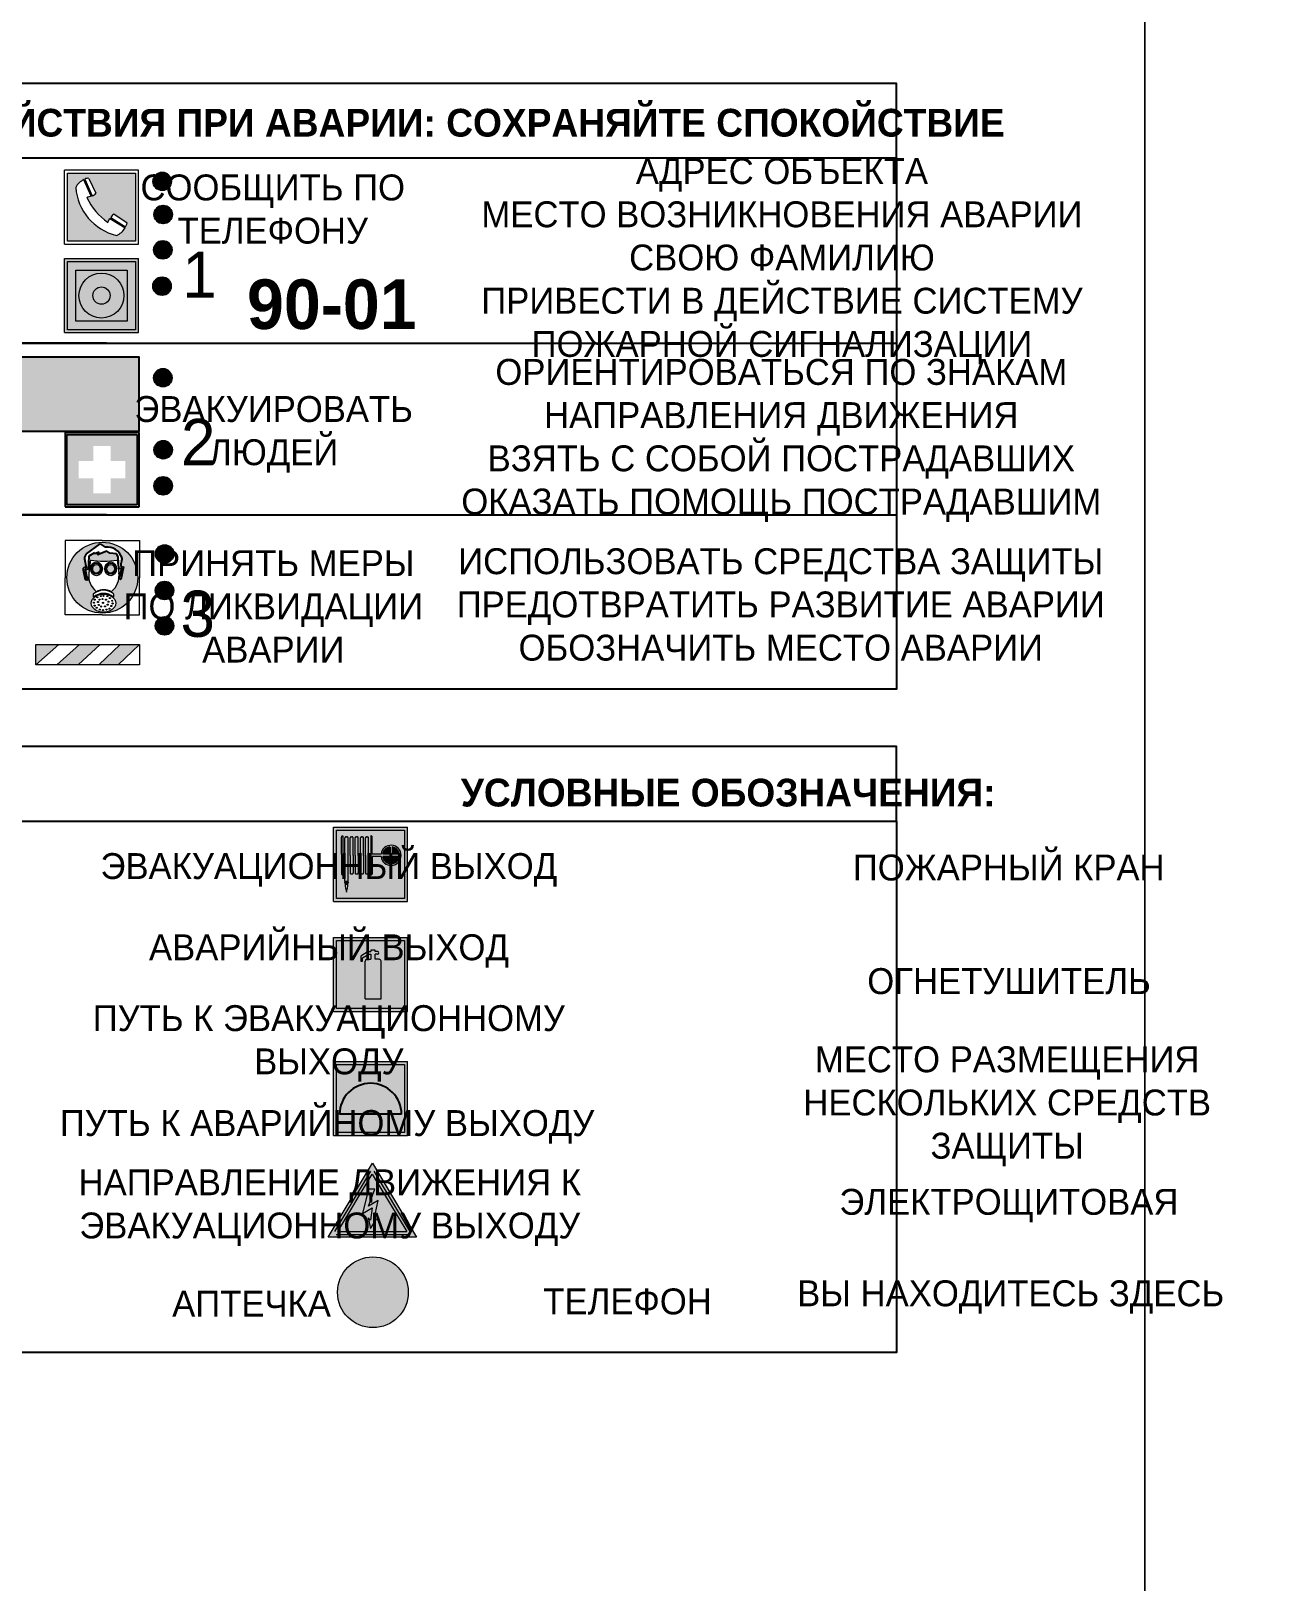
# Model space of a CAD drawing. Header units: millimetres. Extents: x 13114 to 67229, y 22859 to 38520.
# Drawn here: x 28089.3 to 28224.5, y 35956.9 to 36124.4 of the extents above; entities that cross this region are included whole.
import ezdxf

# ---------------------------------------------------------------- set-up
doc = ezdxf.new("R2010")
doc.units = ezdxf.units.MM
doc.styles.add('обычный', font='arial.ttf')

# ---------------------------------------------------------------- blocks, each defined once
blk = doc.blocks.new('A$C38D26F80')
h = blk.add_hatch(color=5)
h.dxf.hatch_style = 1
h.paths.add_polyline_path([(-8.77, -4.48, 1), (-0.19, -4.48, 1)])
h.paths.add_polyline_path([(-6.75, -3.58), (-6.75, -3.31), (-6.62, -3.22), (-6.5, -3.22), (-6.42, -3.3), (-6.39, -3.28), (-6.59, -2.23), (-6.59, -2.01), (-6.38, -1.58), (-4.76, -0.4), (-4.13, -0.79, -0.362848), (-2.1, -2.1, -0.201049), (-2.17, -2.48, 0.085434), (-2.26, -3.13), (-1.9, -3.16), (-2.25, -4.7), (-2.4, -4.59), (-2.43, -4.34), (-2.36, -4.34), (-2.14, -3.34), (-2.47, -3.42), (-2.58, -1.95), (-2.77, -1.58), (-3.58, -1.52), (-3.92, -1.26), (-5.05, -1.73), (-4.87, -1.39), (-5.41, -1.6), (-5.41, -1.46), (-6.13, -1.87), (-6.18, -3.5), (-6.56, -3.47), (-6.37, -4.59), (-6.16, -4.43), (-6.16, -4.66), (-6.36, -4.79), (-6.37, -4.8), (-6.51, -4.76)], flags=16)
h.paths.add_polyline_path([(-6.51, -4.76), (-6.36, -4.79), (-6.37, -4.8)], flags=0)
h.paths.add_polyline_path([(-5.92, -2.34, 0.089508), (-2.67, -2.35), (-2.48, -3.88, -0.268602), (-3.4, -6.18, 0.262449), (-5.2, -6.18, -0.268602), (-6.11, -3.88)], flags=16)
edge = h.paths.add_edge_path(flags=16)
edge.add_ellipse((-5.19, -3.41), major_axis=(0, 0.842), ratio=0.848992, start_angle=0, end_angle=360)
edge = h.paths.add_edge_path(flags=0)
edge.add_ellipse((-5.19, -3.39), major_axis=(0, 0.665), ratio=0.853798, start_angle=0, end_angle=360)
edge = h.paths.add_edge_path(flags=0)
edge.add_ellipse((-5.19, -3.4), major_axis=(0, 0.528), ratio=0.864094, start_angle=0, end_angle=360)
edge = h.paths.add_edge_path(flags=16)
edge.add_ellipse((-3.47, -3.4), major_axis=(0, 0.842), ratio=0.848992, start_angle=0, end_angle=360)
h.paths.add_polyline_path([(-3.13, -6.45), (-3.13, -6.84, 0.383174), (-5.57, -6.85), (-5.57, -6.49, -0.369952)], flags=16)
edge = h.paths.add_edge_path(flags=0)
edge.add_ellipse((-3.47, -3.39), major_axis=(0, 0.665), ratio=0.853798, start_angle=0, end_angle=360)
edge = h.paths.add_edge_path(flags=0)
edge.add_ellipse((-3.47, -3.4), major_axis=(0, 0.528), ratio=0.864094, start_angle=0, end_angle=360)
edge = h.paths.add_edge_path(flags=16)
edge.add_ellipse((-4.34, -7.57), major_axis=(-1.48, 0), ratio=0.744955, start_angle=0, end_angle=360)
h.paths.add_polyline_path([(-5.01, -6.85, -1), (-5.15, -6.85, -1)], flags=0)
h.paths.add_polyline_path([(-5.33, -7.14, -1), (-5.47, -7.14, -1)], flags=0)
h.paths.add_polyline_path([(-4.61, -6.71, -1), (-4.74, -6.71, -1)], flags=16)
h.paths.add_polyline_path([(-5.43, -7.51, -1), (-5.57, -7.51, -1)], flags=0)
h.paths.add_polyline_path([(-4.26, -6.67, -1), (-4.4, -6.67, -1)], flags=16)
h.paths.add_polyline_path([(-4.74, -7.14, -1), (-4.88, -7.14, -1)], flags=0)
h.paths.add_polyline_path([(-4.93, -7.43, -1), (-5.07, -7.43, -1)], flags=0)
h.paths.add_polyline_path([(-4.41, -7.07, -1), (-4.54, -7.07, -1)], flags=0)
h.paths.add_polyline_path([(-5.33, -7.87, -1), (-5.46, -7.87, -1)], flags=0)
h.paths.add_polyline_path([(-3.8, -6.71, -1), (-3.94, -6.71, -1)], flags=16)
h.paths.add_polyline_path([(-4.85, -7.78, -1), (-4.98, -7.78, -1)], flags=0)
h.paths.add_polyline_path([(-3.96, -7.14, -1), (-4.1, -7.14, -1)], flags=0)
h.paths.add_polyline_path([(-4.33, -7.53, -1), (-4.47, -7.53, -1)], flags=0)
h.paths.add_polyline_path([(-5.09, -8.12, -1), (-5.23, -8.12, -1)], flags=0)
h.paths.add_polyline_path([(-3.5, -6.94, -1), (-3.64, -6.94, -1)], flags=0)
h.paths.add_polyline_path([(-4.54, -7.97, -1), (-4.68, -7.97, -1)], flags=0)
h.paths.add_polyline_path([(-3.66, -7.39, -1), (-3.8, -7.39, -1)], flags=0)
h.paths.add_polyline_path([(-4.73, -8.35, -1), (-4.86, -8.35, -1)], flags=0)
h.paths.add_polyline_path([(-4.09, -7.96, -1), (-4.23, -7.96, -1)], flags=0)
h.paths.add_polyline_path([(-3.77, -7.74, -1), (-3.91, -7.74, -1)], flags=0)
h.paths.add_polyline_path([(-3.22, -7.27, -1), (-3.35, -7.27, -1)], flags=0)
h.paths.add_polyline_path([(-4.34, -8.4, -1), (-4.47, -8.4, -1)], flags=0)
h.paths.add_polyline_path([(-3.16, -7.61, -1), (-3.3, -7.61, -1)], flags=0)
h.paths.add_polyline_path([(-3.9, -8.35, -1), (-4.04, -8.35, -1)], flags=0)
h.paths.add_polyline_path([(-3.32, -7.91, -1), (-3.46, -7.91, -1)], flags=0)
h.paths.add_polyline_path([(-3.55, -8.23, -1), (-3.69, -8.23, -1)], flags=0)
at = {"color": 5, "lineweight": 5}
for p, q in [((-4.48, 0), (-8.96, 0)), ((-8.96, 0), (-8.96, -4.48)), ((-4.48, 0), (0, 0)), ((0, 0), (0, -4.48)), ((-6.59, -2.01), (-6.38, -1.58)), ((-6.38, -1.58), (-4.76, -0.4)), ((-6.13, -1.87), (-6.18, -3.5)), ((-5.41, -1.46), (-6.13, -1.87)), ((-4.87, -1.39), (-5.41, -1.6)), ((-5.41, -1.6), (-5.41, -1.46)), ((-3.92, -1.26), (-5.05, -1.73)), ((-5.05, -1.73), (-4.87, -1.39)), ((-4.76, -0.4), (-4.13, -0.79)), ((-3.58, -1.52), (-3.92, -1.26)), ((-2.77, -1.58), (-3.58, -1.52)), ((-2.58, -1.95), (-2.77, -1.58)), ((-6.75, -3.31), (-6.62, -3.22)), ((-6.75, -3.58), (-6.75, -3.31)), ((-6.51, -4.76), (-6.75, -3.58)), ((-6.62, -3.22), (-6.5, -3.22)), ((-6.59, -2.23), (-6.59, -2.01)), ((-6.39, -3.28), (-6.59, -2.23)), ((-6.18, -3.5), (-6.56, -3.47)), ((-6.56, -3.47), (-6.37, -4.59)), ((-6.5, -3.22), (-6.42, -3.3)), ((-6.42, -3.3), (-6.39, -3.28)), ((-5.92, -2.34), (-6.11, -3.88)), ((-2.67, -2.34), (-2.48, -3.88)), ((-2.47, -3.42), (-2.58, -1.95)), ((-2.14, -3.34), (-2.47, -3.42)), ((-2.36, -4.34), (-2.14, -3.34)), ((-1.9, -3.16), (-2.26, -3.13)), ((-2.25, -4.7), (-1.9, -3.16)), ((-8.96, -8.96), (-8.96, -4.48)), ((-6.37, -4.8), (-6.51, -4.76)), ((-6.37, -4.59), (-6.16, -4.43)), ((-6.16, -4.66), (-6.37, -4.8)), ((-6.16, -4.43), (-6.16, -4.66)), ((-2.43, -4.34), (-2.4, -4.59)), ((-2.43, -4.34), (-2.36, -4.34)), ((-2.4, -4.59), (-2.25, -4.7)), ((0, -8.96), (0, -4.48)), ((-5.57, -6.49), (-5.57, -6.85)), ((-3.13, -6.45), (-3.13, -6.84)), ((-4.48, -8.96), (-8.96, -8.96)), ((-4.48, -8.96), (0, -8.96))]:
    blk.add_line(p, q, dxfattribs=at)
at = {"color": 5}
for p, q in [((-6.59, -2.01), (-6.38, -1.58)), ((-6.38, -1.58), (-4.76, -0.4)), ((-6.13, -1.87), (-6.18, -3.5)), ((-5.41, -1.46), (-6.13, -1.87)), ((-4.87, -1.39), (-5.41, -1.6)), ((-5.41, -1.6), (-5.41, -1.46)), ((-3.92, -1.26), (-5.05, -1.73)), ((-5.05, -1.73), (-4.87, -1.39)), ((-4.76, -0.4), (-4.13, -0.79)), ((-3.58, -1.52), (-3.92, -1.26)), ((-2.77, -1.58), (-3.58, -1.52)), ((-2.58, -1.95), (-2.77, -1.58)), ((-6.75, -3.31), (-6.62, -3.22)), ((-6.75, -3.58), (-6.75, -3.31)), ((-6.51, -4.76), (-6.75, -3.58)), ((-6.62, -3.22), (-6.5, -3.22)), ((-6.59, -2.23), (-6.59, -2.01)), ((-6.39, -3.28), (-6.59, -2.23)), ((-6.18, -3.5), (-6.56, -3.47)), ((-6.56, -3.47), (-6.37, -4.59)), ((-6.5, -3.22), (-6.42, -3.3)), ((-6.42, -3.3), (-6.39, -3.28)), ((-2.47, -3.42), (-2.58, -1.95)), ((-2.14, -3.34), (-2.47, -3.42)), ((-2.36, -4.34), (-2.14, -3.34)), ((-2.26, -3.13), (-1.9, -3.16)), ((-1.9, -3.16), (-2.25, -4.7)), ((-6.37, -4.8), (-6.51, -4.76)), ((-6.36, -4.79), (-6.51, -4.76)), ((-6.37, -4.59), (-6.16, -4.43)), ((-6.16, -4.66), (-6.37, -4.8)), ((-6.16, -4.66), (-6.36, -4.79)), ((-6.16, -4.43), (-6.16, -4.66)), ((-2.4, -4.59), (-2.43, -4.34)), ((-2.43, -4.34), (-2.36, -4.34)), ((-2.25, -4.7), (-2.4, -4.59))]:
    blk.add_line(p, q, dxfattribs=at)
at = {"color": 5, "lineweight": 5}
for centre, radius in [((-4.48, -4.48), 4.29), ((-5.5, -7.51), 0.0678), ((-5.4, -7.14), 0.0678), ((-5.08, -6.85), 0.0678), ((-5, -7.43), 0.0678), ((-4.81, -7.14), 0.0678), ((-4.67, -6.71), 0.0678), ((-4.47, -7.07), 0.0678), ((-4.4, -7.53), 0.0678), ((-4.33, -6.67), 0.0678), ((-4.03, -7.14), 0.0678), ((-3.87, -6.71), 0.0678), ((-3.73, -7.39), 0.0678), ((-3.57, -6.94), 0.0678), ((-3.28, -7.27), 0.0678), ((-5.4, -7.87), 0.0678), ((-5.16, -8.12), 0.0678), ((-4.91, -7.78), 0.0678), ((-4.79, -8.35), 0.0678), ((-4.61, -7.97), 0.0678), ((-4.4, -8.4), 0.0678), ((-4.16, -7.96), 0.0678), ((-3.97, -8.35), 0.0678), ((-3.84, -7.74), 0.0678), ((-3.62, -8.23), 0.0678), ((-3.39, -7.91), 0.0678), ((-3.23, -7.61), 0.0678)]:
    blk.add_circle(centre, radius, dxfattribs=at)
at = {"color": 5}
for centre, radius, start, end in [((-3.89, -2.66), 1.88, 17.387, 97.1599), ((-0.35, -3.07), 1.91, 162.2553, 181.7878), ((-2.6, -2.2), 0.511, 326.3906, 11.8614)]:
    blk.add_arc(centre, radius, start, end, dxfattribs=at)
at = {"color": 5, "lineweight": 5}
for centre, radius, start, end in [((-4.28, 6.66), 9.15, 259.6987, 280.1569), ((-0.47, -3.05), 1.79, 161.5846, 182.4584), ((-2.6, -2.2), 0.513, 326.4781, 11.7739), ((-3.66, -4.24), 2.47, 171.573, 231.7124), ((-4.93, -4.24), 2.47, 308.2876, 8.427), ((-4.33, -7.88), 1.87, 50.358, 131.5662), ((-4.34, -8.2), 1.82, 48.4943, 132.3565), ((-4.3, -7.78), 1.83, 60.5889, 119.4111)]:
    blk.add_arc(centre, radius, start, end, dxfattribs=at)
for centre, major_axis, ratio in [((-5.19, -3.41), (0, 0.842), 0.848992), ((-5.19, -3.39), (0, 0.665), 0.853798), ((-5.19, -3.4), (0, 0.528), 0.864094), ((-3.47, -3.4), (0, 0.842), 0.848992), ((-3.47, -3.39), (0, 0.665), 0.853798), ((-3.47, -3.4), (0, 0.528), 0.864094), ((-4.34, -7.57), (-1.48, 0), 0.744955)]:
    blk.add_ellipse(centre, major_axis=major_axis, ratio=ratio, dxfattribs=at)
blk = doc.blocks.new('A$C47DD6509')
at = {"lineweight": 5}
for points in [[(-8.69, 0), (-11.19, 0), (-11.19, -2.22)], [(-4.22, 0), (-6.45, 0), (-8.91, -2.22), (-6.61, -2.22)], [(0, 0), (-2.09, 0), (-4.36, -2.22), (-2.29, -2.22)]]:
    blk.add_hatch(color=242, dxfattribs=at).paths.add_polyline_path(points)
at = {"color": 242, "lineweight": 5}
for p, q in [((-11.19, -2.22), (-8.69, 0)), ((-11.19, -2.22), (-11.19, 0)), ((-11.19, 0), (-8.69, 0)), ((-11.19, 0), (0, 0)), ((-8.91, -2.22), (-6.45, 0)), ((-6.61, -2.22), (-4.22, 0)), ((-4.36, -2.22), (-2.09, 0)), ((-2.29, -2.22), (0, 0)), ((0, 0), (0, -2.22)), ((0, -2.22), (-11.19, -2.22))]:
    blk.add_line(p, q, dxfattribs=at)
blk = doc.blocks.new('A$C32E8229D')
at = {"true_color": 0xffffff}
blk.add_hatch(color=7, dxfattribs=at).paths.add_polyline_path([(0, 0), (0, -8), (16, -8), (16, 0)])
h = blk.add_hatch(color=126)
h.paths.add_polyline_path([(0.2, -0.2), (15.8, -0.2), (15.8, -7.8), (0.2, -7.8)])
h.paths.add_polyline_path([(13.49, -2.05), (12.08, -2.05), (11.37, -2.63, 0.162397), (11.29, -2.84), (11.29, -3.63), (10.35, -3.63), (10.35, -4.05), (11.68, -4.05), (11.68, -3.48), (12.26, -4.28), (11.29, -5.1), (11.29, -6.78), (11.85, -6.78), (11.85, -5.44), (12.8, -4.64), (12.8, -5.94), (14.46, -5.94), (14.46, -5.39), (13.45, -5.39), (13.45, -3.97), (12.46, -2.59), (13.15, -2.59), (13.69, -3.34), (14.18, -3)], flags=16)
h.paths.add_polyline_path([(10.74, -1.82, 1), (11.8, -1.82, 1)], flags=16)
h.paths.add_polyline_path([(9.39, -3.59), (5.99, -3.59), (6.56, -3.03), (5.91, -3.03), (5.1, -3.83), (5.91, -4.64), (6.56, -4.64), (5.99, -4.09), (9.39, -4.09)], flags=16)
h.paths.add_polyline_path([(4.29, -1.08), (1.72, -1.08), (1.72, -6.6), (4.29, -6.6)], flags=16)
at = {"color": 126}
blk.add_lwpolyline([(16, -8), (0, -8), (0, 0), (16, 0)], close=True, dxfattribs=at)
blk = doc.blocks.new('A$C18900ED3')
h = blk.add_hatch(color=126)
h.paths.add_polyline_path([(-0.18, -0.18), (-7.02, -0.18), (-7.02, -7.02), (-0.18, -7.02)])
h.paths.add_polyline_path([(-5.89, -4.46), (-5.89, -2.77), (-4.46, -2.77), (-4.46, -1.31), (-2.77, -1.31), (-2.77, -2.77), (-1.33, -2.77), (-1.33, -4.46), (-2.77, -4.46), (-2.77, -5.89), (-4.46, -5.89), (-4.46, -4.46)], flags=16)
at = {"color": 126}
for p, q in [((-7.2, 0), (-7.2, -7.2)), ((0, 0), (-7.2, 0)), ((0, -7.2), (0, 0)), ((-7.02, -7.02), (-7.02, -0.18)), ((-7.02, -0.18), (-0.18, -0.18)), ((-0.18, -0.18), (-0.18, -7.02)), ((-7.2, -7.2), (0, -7.2)), ((-0.18, -7.02), (-7.02, -7.02))]:
    blk.add_line(p, q, dxfattribs=at)
blk = doc.blocks.new('A$C456E1F9C')
at = {"lineweight": 5}
h = blk.add_hatch(color=242, dxfattribs=at)
h.paths.add_polyline_path([(0.51, -1.47), (0.51, -13.26), (12.29, -13.26), (12.29, -1.47)])
h.paths.add_polyline_path([(5.42, -4.95, -0.254479), (4.78, -5.4), (3.52, -2.53, -0.209735), (4.23, -2.4)], flags=16)
h.paths.add_polyline_path([(8.53, -8.6), (10.87, -10.17), (10.54, -10.76), (8.03, -9.13, -0.192251)], flags=16)
h.paths.add_polyline_path([(4.61, -5.49, 0.005518), (3.87, -5.72, 0.128647), (7.49, -10.01, 0.00809), (7.83, -9.33), (10.47, -10.97, -0.16736), (8.99, -12.25, -0.327862), (1.95, -3.95, -0.166952), (3.36, -2.62)], flags=16)
at = {"color": 242, "lineweight": 5}
for p, q in [((0, -13.77), (0, -0.97)), ((12.8, -0.97), (0, -0.97)), ((4.61, -5.49), (3.36, -2.62)), ((3.52, -2.53), (4.78, -5.4)), ((4.23, -2.4), (5.42, -4.95)), ((12.8, -13.77), (12.8, -0.97)), ((7.83, -9.33), (10.47, -10.97)), ((8.03, -9.13), (10.54, -10.76)), ((10.81, -10.12), (8.53, -8.6)), ((10.54, -10.76), (10.8, -10.3)), ((10.8, -10.3), (10.81, -10.12)), ((0, -13.77), (12.8, -13.77))]:
    blk.add_line(p, q, dxfattribs=at)
blk.add_lwpolyline([(0.51, -1.47), (12.29, -1.47), (12.29, -13.26), (0.51, -13.26)], close=True, dxfattribs=at)
for centre, radius, start, end in [((4.59, -5.34), 2.99, 114.2845, 152.1974), ((4.02, -3.27), 0.891, 76.3284, 123.7092), ((11.12, -3.31), 9.19, 183.9915, 256.6009), ((4.68, -4.59), 0.824, 276.9621, 334.0723), ((14.98, -39.1), 35.17, 107.1487, 108.4135), ((13.86, -0.94), 11.08, 205.5536, 234.8762), ((-13.31, 0.8), 23.44, 332.5487, 334.4027), ((8.94, -9.5), 0.989, 114.4092, 157.9388), ((7.87, -9.46), 3, 291.9291, 329.9329)]:
    blk.add_arc(centre, radius, start, end, dxfattribs=at)
blk = doc.blocks.new('A$C54414219')
at = {"true_color": 0xffffff}
h = blk.add_hatch(color=7, dxfattribs=at)
h.paths.add_polyline_path([(2.39, -9.45), (2.39, -18.3), (11.23, -18.3), (11.23, -9.45)], flags=0)
h.paths.add_polyline_path([(10.71, -13.87, -1), (2.92, -13.87, -1)], flags=0)
h.paths.add_polyline_path([(8.3, -13.87, -1), (5.33, -13.87, -1)], flags=0)
h.paths.add_polyline_path([(0.41, -7.47), (0.41, -20.27), (13.21, -20.27), (13.21, -7.47)])
h.paths.add_polyline_path([(0.92, -19.77), (12.71, -19.77), (12.71, -7.98), (0.92, -7.98)], flags=16)
h.paths.add_polyline_path([(11.23, -9.45), (11.23, -18.3), (2.39, -18.3), (2.39, -9.45)], flags=0)
at = {"lineweight": 5}
h = blk.add_hatch(color=242, dxfattribs=at)
h.paths.add_polyline_path([(12.71, -7.98), (0.92, -7.98), (0.92, -19.77), (12.71, -19.77)])
h.paths.add_polyline_path([(11.23, -18.3), (2.39, -18.3), (2.39, -9.45), (11.23, -9.45)], flags=16)
h.paths.add_polyline_path([(10.71, -13.87, -1), (2.92, -13.87, -1)], flags=0)
h.paths.add_polyline_path([(8.3, -13.87, -1), (5.33, -13.87, -1)], flags=0)
at = {"true_color": 0xffffff}
h = blk.add_hatch(color=7, dxfattribs=at)
h.paths.add_polyline_path([(2.39, -9.45), (2.39, -18.3), (11.23, -18.3), (11.23, -9.45)])
h.paths.add_polyline_path([(10.71, -13.87, -1), (2.92, -13.87, -1)], flags=16)
h.paths.add_polyline_path([(8.3, -13.87, -1), (5.33, -13.87, -1)], flags=0)
at = {"lineweight": 5}
h = blk.add_hatch(color=242, dxfattribs=at)
h.paths.add_polyline_path([(2.92, -13.87, 1), (10.71, -13.87, 1)])
h.paths.add_polyline_path([(8.3, -13.87, -1), (5.33, -13.87, -1)], flags=16)
at = {"color": 242, "lineweight": 5}
for p, q in [((0.41, -20.27), (0.41, -7.47)), ((0.41, -7.47), (13.21, -7.47)), ((0.41, -7.47), (13.21, -7.47)), ((13.21, -20.27), (13.21, -7.47)), ((0.41, -20.27), (13.21, -20.27))]:
    blk.add_line(p, q, dxfattribs=at)
for points in [[(0.92, -7.98), (12.71, -7.98), (12.71, -19.77), (0.92, -19.77)], [(2.39, -9.45), (11.23, -9.45), (11.23, -18.3), (2.39, -18.3)]]:
    blk.add_lwpolyline(points, close=True, dxfattribs=at)
for radius in [3.89, 1.49]:
    blk.add_circle((6.81, -13.87), radius, dxfattribs=at)
blk = doc.blocks.new('A$C3E6D3DDE')
at = {"lineweight": 5}
h = blk.add_hatch(color=40, dxfattribs=at)
h.paths.add_polyline_path([(24.1, 1.45), (16.46, -11.35), (31.74, -11.35)])
h.paths.add_polyline_path([(24.09, -0.46), (30.03, -10.41), (18.14, -10.41)], flags=16)
h.paths.add_polyline_path([(24.54, -3.08), (23.41, -6.02), (25.13, -5.01), (24.33, -8.5), (24.82, -8.27), (23.79, -9.86), (23.4, -8.04), (23.8, -8.43), (24.04, -6.29), (22.39, -7.25), (23.44, -3.08)], flags=0)
h = blk.add_hatch(color=256, dxfattribs=at)
h.paths.add_polyline_path([(24.37, 0.03, 0.567511), (23.82, 0.03), (17.59, -10.4, 0.582454), (17.86, -10.88), (30.32, -10.88, 0.582149), (30.6, -10.4)])
h.paths.add_polyline_path([(24.09, -0.46), (18.14, -10.41), (30.03, -10.41)], flags=16)
h.paths.add_polyline_path([(24.54, -3.08), (23.41, -6.02), (25.13, -5.01), (24.33, -8.5), (24.82, -8.27), (23.79, -9.86), (23.4, -8.04), (23.8, -8.43), (24.04, -6.29), (22.39, -7.25), (23.44, -3.08)], flags=0)
h = blk.add_hatch(color=40, dxfattribs=at)
h.paths.add_polyline_path([(24.09, -0.46), (18.14, -10.41), (30.03, -10.41)])
h.paths.add_polyline_path([(24.82, -8.27), (23.79, -9.86), (23.4, -8.04), (23.8, -8.43), (24.04, -6.29), (22.39, -7.25), (23.44, -3.08), (24.54, -3.08), (23.41, -6.02), (25.13, -5.01), (24.33, -8.5)], flags=16)
at = {"color": 40, "lineweight": 5}
for p, q in [((16.46, -11.35), (24.1, 1.45)), ((24.1, 1.45), (31.74, -11.35))]:
    blk.add_line(p, q, dxfattribs=at)
at = {"lineweight": 5}
for p, q in [((17.59, -10.4), (23.82, 0.03)), ((24.37, 0.03), (30.6, -10.4)), ((18.14, -10.41), (24.09, -0.46)), ((24.09, -0.46), (30.03, -10.41)), ((23.44, -3.08), (22.39, -7.25)), ((23.41, -6.02), (24.54, -3.08)), ((25.13, -5.01), (23.41, -6.02)), ((24.54, -3.08), (23.44, -3.08)), ((24.33, -8.5), (25.13, -5.01)), ((22.39, -7.25), (24.04, -6.29)), ((23.8, -8.43), (23.4, -8.04)), ((23.4, -8.04), (23.79, -9.86)), ((24.04, -6.29), (23.8, -8.43)), ((18.14, -10.41), (30.03, -10.41)), ((23.79, -9.86), (24.82, -8.27)), ((24.82, -8.27), (24.33, -8.5)), ((17.86, -10.88), (30.32, -10.88))]:
    blk.add_line(p, q, dxfattribs=at)
at = {"color": 50, "lineweight": 5}
blk.add_line((31.74, -11.35), (16.46, -11.35), dxfattribs=at)
blk = doc.blocks.new('A$C37112FD5')
at = {"true_color": 0xf5f5ff}
h = blk.add_hatch(color=7, dxfattribs=at)
h.dxf.hatch_style = 1
h.paths.add_polyline_path([(12.8, -7.4), (0, -7.4), (0, -20.2), (12.8, -20.2)])
h.paths.add_polyline_path([(12.29, -7.91), (12.29, -19.69), (0.51, -19.69), (0.51, -7.91)], flags=16)
h.paths.add_polyline_path([(4.98, -9.04, -0.42597), (5.17, -9.22), (5.17, -12.25), (5.17, -15.29, -0.432244), (4.98, -15.47), (4.83, -15.47, -0.42597), (4.64, -15.29), (4.64, -12.25), (4.64, -9.22, -0.432244), (4.83, -9.04)], flags=0)
h.paths.add_polyline_path([(4.28, -9.22), (4.28, -12.25), (4.28, -15.29, -0.432244), (4.09, -15.47), (3.94, -15.47, -0.42597), (3.75, -15.29), (3.75, -12.25), (3.75, -9.22, -0.432244), (3.94, -9.04), (4.09, -9.04, -0.42597)], flags=0)
h.paths.add_polyline_path([(5.72, -9.04), (5.87, -9.04, -0.42597), (6.06, -9.22), (6.06, -12.25), (6.06, -15.29, -0.432244), (5.87, -15.47), (5.72, -15.47, -0.42597), (5.53, -15.29), (5.53, -12.25), (5.53, -9.22, -0.432244)], flags=0)
h.paths.add_polyline_path([(6.42, -8.9), (6.5, -8.9, -0.42597), (6.69, -9.08), (6.69, -12.03), (8.21, -12.03, -15.824349), (8.21, -12.47), (6.69, -12.47), (6.69, -15.42, -0.432244), (6.5, -15.6), (6.42, -15.6)], flags=0)
h.paths.add_polyline_path([(3.39, -9.22), (3.39, -12.25), (3.39, -15.29, -0.432244), (3.2, -15.47), (3.05, -15.47, -0.42597), (2.85, -15.29), (2.85, -12.25), (2.85, -9.22, -0.432244), (3.05, -9.04), (3.2, -9.04, -0.42597)], flags=0)
h.paths.add_polyline_path([(2.5, -9.22), (2.5, -16.71), (1.96, -16.71), (1.96, -9.22, -0.432244), (2.15, -9.04), (2.31, -9.04, -0.42597)], flags=0)
h.paths.add_polyline_path([(1.61, -8.9), (1.61, -15.6), (1.57, -15.6, -0.42597), (1.37, -15.42), (1.37, -12.03), (1.37, -9.09, -0.432244), (1.57, -8.9)], flags=0)
h.paths.add_polyline_path([(9.76, -10.81), (9.76, -12.03), (8.49, -12.03, -0.336371)], flags=0)
h.paths.add_polyline_path([(8.49, -12.47), (9.76, -12.47), (9.76, -13.7, -0.336371)], flags=0)
h.paths.add_polyline_path([(10.11, -10.81, -0.336371), (11.38, -12.03), (10.11, -12.03)], flags=0)
h.paths.add_polyline_path([(10.11, -12.47), (11.38, -12.47, -0.336371), (10.11, -13.7)], flags=0)
h.paths.add_polyline_path([(2.5, -16.84), (2.5, -17.05), (1.97, -17.05), (1.97, -16.84)], flags=0)
h.paths.add_polyline_path([(2.5, -17.24, -0.033778), (2.24, -18.6, -0.033778), (1.97, -17.24)], flags=0)
h = blk.add_hatch(color=242)
h.dxf.hatch_style = 1
h.paths.add_polyline_path([(12.29, -7.91), (0.51, -7.91), (0.51, -19.69), (12.29, -19.69)])
h.paths.add_polyline_path([(6.42, -15.6), (6.42, -8.9), (6.5, -8.9, -0.42597), (6.69, -9.08), (6.69, -12.03), (8.21, -12.03, -15.824349), (8.21, -12.47), (6.69, -12.47), (6.69, -15.42, -0.432244), (6.5, -15.6)], flags=16)
h.paths.add_polyline_path([(5.87, -15.47), (5.72, -15.47, -0.42597), (5.53, -15.29), (5.53, -12.25), (5.53, -9.22, -0.432244), (5.72, -9.04), (5.87, -9.04, -0.42597), (6.06, -9.22), (6.06, -12.25), (6.06, -15.29, -0.432244)], flags=16)
h.paths.add_polyline_path([(4.98, -15.47), (4.83, -15.47, -0.42597), (4.64, -15.29), (4.64, -12.25), (4.64, -9.22, -0.432244), (4.83, -9.04), (4.98, -9.04, -0.42597), (5.17, -9.22), (5.17, -12.25), (5.17, -15.29, -0.432244)], flags=16)
h.paths.add_polyline_path([(4.09, -15.47), (3.94, -15.47, -0.42597), (3.75, -15.29), (3.75, -12.25), (3.75, -9.22, -0.432244), (3.94, -9.04), (4.09, -9.04, -0.42597), (4.28, -9.22), (4.28, -12.25), (4.28, -15.29, -0.432244)], flags=16)
h.paths.add_polyline_path([(3.2, -15.47), (3.05, -15.47, -0.42597), (2.85, -15.29), (2.85, -12.25), (2.85, -9.22, -0.432244), (3.05, -9.04), (3.2, -9.04, -0.42597), (3.39, -9.22), (3.39, -12.25), (3.39, -15.29, -0.432244)], flags=16)
h.paths.add_polyline_path([(2.5, -17.05), (1.97, -17.05), (1.97, -16.84), (2.5, -16.84)], flags=16)
h.paths.add_polyline_path([(2.5, -17.24, -0.033778), (2.24, -18.6, -0.033778), (1.97, -17.24)], flags=16)
h.paths.add_polyline_path([(2.5, -16.71), (1.96, -16.71), (1.96, -9.22, -0.432244), (2.15, -9.04), (2.31, -9.04, -0.42597), (2.5, -9.22)], flags=16)
h.paths.add_polyline_path([(1.61, -15.6), (1.57, -15.6, -0.42597), (1.37, -15.42), (1.37, -12.03), (1.37, -9.09, -0.432244), (1.57, -8.9), (1.61, -8.9)], flags=16)
h.paths.add_polyline_path([(8.49, -12.47), (9.76, -12.47), (9.76, -13.7, -0.336371)], flags=0)
h.paths.add_polyline_path([(10.11, -13.7), (10.11, -12.47), (11.38, -12.47, -0.336371)], flags=0)
h.paths.add_polyline_path([(8.49, -12.03, -0.336371), (9.76, -10.81), (9.76, -12.03)], flags=0)
h.paths.add_polyline_path([(10.11, -12.03), (10.11, -10.81, -0.336371), (11.38, -12.03)], flags=0)
h = blk.add_hatch(color=7, dxfattribs=at)
h.dxf.hatch_style = 1
h.paths.add_polyline_path([(1.61, -8.9), (1.57, -8.9, 0.432244), (1.37, -9.09), (1.37, -12.03), (1.37, -15.42, 0.42597), (1.57, -15.6), (1.61, -15.6)])
h.paths.add_polyline_path([(2.5, -9.22, 0.42597), (2.31, -9.04), (2.15, -9.04, 0.432244), (1.96, -9.22), (1.96, -16.71), (2.5, -16.71)])
h.paths.add_polyline_path([(2.5, -16.84), (1.97, -16.84), (1.97, -17.05), (2.5, -17.05)])
h.paths.add_polyline_path([(2.5, -17.24), (1.97, -17.24, 0.033778), (2.24, -18.6, 0.033778)])
h.paths.add_polyline_path([(3.39, -12.25), (3.39, -9.22, 0.42597), (3.2, -9.04), (3.05, -9.04, 0.432244), (2.85, -9.22), (2.85, -12.25), (2.85, -15.29, 0.42597), (3.05, -15.47), (3.2, -15.47, 0.432244), (3.39, -15.29)])
h.paths.add_polyline_path([(4.28, -12.25), (4.28, -9.22, 0.42597), (4.09, -9.04), (3.94, -9.04, 0.432244), (3.75, -9.22), (3.75, -12.25), (3.75, -15.29, 0.42597), (3.94, -15.47), (4.09, -15.47, 0.432244), (4.28, -15.29)])
h.paths.add_polyline_path([(5.17, -12.25), (5.17, -9.22, 0.42597), (4.98, -9.04), (4.83, -9.04, 0.432244), (4.64, -9.22), (4.64, -12.25), (4.64, -15.29, 0.42597), (4.83, -15.47), (4.98, -15.47, 0.432244), (5.17, -15.29)])
h.paths.add_polyline_path([(6.06, -12.25), (6.06, -9.22, 0.42597), (5.87, -9.04), (5.72, -9.04, 0.432244), (5.53, -9.22), (5.53, -12.25), (5.53, -15.29, 0.42597), (5.72, -15.47), (5.87, -15.47, 0.432244), (6.06, -15.29)])
h.paths.add_polyline_path([(6.69, -12.47), (8.21, -12.47, 15.824349), (8.21, -12.03), (6.69, -12.03), (6.69, -9.08, 0.42597), (6.5, -8.9), (6.42, -8.9), (6.42, -15.6), (6.5, -15.6, 0.432244), (6.69, -15.42)])
h.paths.add_polyline_path([(8.49, -12.47), (9.76, -12.47), (9.76, -13.7, -0.336371)], flags=16)
h.paths.add_polyline_path([(8.49, -12.03, -0.336371), (9.76, -10.81), (9.76, -12.03)], flags=16)
h.paths.add_polyline_path([(10.11, -12.47), (11.38, -12.47, -0.336371), (10.11, -13.7)], flags=16)
h.paths.add_polyline_path([(10.11, -12.03), (10.11, -10.81, -0.336371), (11.38, -12.03)], flags=16)
h = blk.add_hatch(color=242)
h.dxf.hatch_style = 1
h.paths.add_polyline_path([(9.76, -10.81, 0.336371), (8.49, -12.03), (9.76, -12.03)])
h.paths.add_polyline_path([(10.11, -10.81), (10.11, -12.03), (11.38, -12.03, 0.336371)])
h.paths.add_polyline_path([(11.38, -12.47), (10.11, -12.47), (10.11, -13.7, 0.336371)])
h.paths.add_polyline_path([(9.76, -12.47), (8.49, -12.47, 0.336371), (9.76, -13.7)])
at = {"color": 242, "lineweight": 5}
for p, q in [((0, -20.2), (0, -7.4)), ((0, -7.4), (12.8, -7.4)), ((12.8, -20.2), (12.8, -7.4)), ((1.37, -12.03), (1.37, -9.08)), ((1.57, -8.9), (1.61, -8.9)), ((1.61, -8.9), (1.61, -15.6)), ((1.96, -16.71), (1.96, -9.22)), ((2.15, -9.04), (2.31, -9.04)), ((2.5, -16.71), (2.5, -9.22)), ((2.85, -12.25), (2.85, -9.22)), ((3.05, -9.04), (3.2, -9.04)), ((3.39, -12.25), (3.39, -9.22)), ((3.75, -12.25), (3.75, -9.22)), ((3.94, -9.04), (4.09, -9.04)), ((4.28, -12.25), (4.28, -9.22)), ((4.64, -12.25), (4.64, -9.22)), ((4.83, -9.04), (4.98, -9.04)), ((5.17, -12.25), (5.17, -9.22)), ((5.53, -12.25), (5.53, -9.22)), ((5.72, -9.04), (5.87, -9.04)), ((6.06, -12.25), (6.06, -9.22)), ((6.42, -8.9), (6.42, -15.6)), ((6.5, -8.9), (6.42, -8.9)), ((6.69, -12.03), (6.69, -9.08)), ((1.37, -12.03), (1.37, -15.42)), ((2.85, -12.25), (2.85, -15.29)), ((3.39, -12.25), (3.39, -15.29)), ((3.75, -12.25), (3.75, -15.29)), ((4.28, -12.25), (4.28, -15.29)), ((4.64, -12.25), (4.64, -15.29)), ((5.17, -12.25), (5.17, -15.29)), ((5.53, -12.25), (5.53, -15.29)), ((6.06, -12.25), (6.06, -15.29)), ((8.21, -12.03), (6.69, -12.03)), ((8.21, -12.47), (6.69, -12.47)), ((6.69, -12.47), (6.69, -15.42)), ((9.76, -12.03), (8.49, -12.03)), ((9.76, -12.47), (8.49, -12.47)), ((9.76, -10.81), (9.76, -12.03)), ((9.76, -12.47), (9.76, -13.7)), ((10.11, -10.81), (10.11, -12.03)), ((11.38, -12.03), (10.11, -12.03)), ((11.38, -12.47), (10.11, -12.47)), ((10.11, -12.47), (10.11, -13.7)), ((1.57, -15.6), (1.61, -15.6)), ((3.05, -15.47), (3.2, -15.47)), ((3.94, -15.47), (4.09, -15.47)), ((4.83, -15.47), (4.98, -15.47)), ((5.72, -15.47), (5.87, -15.47)), ((6.42, -15.6), (6.5, -15.6)), ((1.96, -16.71), (2.5, -16.71)), ((1.97, -16.84), (2.5, -16.84)), ((1.97, -17.05), (1.97, -16.84)), ((2.5, -17.05), (1.97, -17.05)), ((1.97, -17.24), (2.5, -17.24)), ((2.5, -16.84), (2.5, -17.05)), ((0, -20.2), (12.8, -20.2))]:
    blk.add_line(p, q, dxfattribs=at)
blk.add_lwpolyline([(0.51, -7.91), (12.29, -7.91), (12.29, -19.69), (0.51, -19.69)], close=True, dxfattribs=at)
for centre, radius, start, end in [((1.56, -9.09), 0.182, 87.1027, 180.6071), ((2.15, -9.22), 0.182, 87.1027, 180.6071), ((2.32, -9.22), 0.182, 359.3929, 92.8973), ((3.04, -9.22), 0.182, 87.1027, 180.6071), ((3.21, -9.22), 0.182, 359.3929, 92.8973), ((3.93, -9.22), 0.182, 87.1027, 180.6071), ((4.1, -9.22), 0.182, 359.3929, 92.8973), ((4.82, -9.22), 0.182, 87.1027, 180.6071), ((4.99, -9.22), 0.182, 359.3929, 92.8973), ((5.71, -9.22), 0.182, 87.1027, 180.6071), ((5.88, -9.22), 0.182, 359.3929, 92.8973), ((6.51, -9.09), 0.182, 359.3929, 92.8973), ((9.93, -12.25), 1.74, 187.2319, 172.7681), ((9.93, -12.25), 1.46, 96.9927, 171.3585), ((9.93, -12.25), 1.46, 188.6415, 263.0073), ((9.93, -12.25), 1.46, 8.6415, 83.0073), ((9.93, -12.25), 1.46, 276.9927, 351.3585), ((1.56, -15.42), 0.182, 179.3929, 272.8973), ((3.04, -15.29), 0.182, 179.3929, 272.8973), ((3.21, -15.29), 0.182, 267.1027, 0.6071), ((3.93, -15.29), 0.182, 179.3929, 272.8973), ((4.1, -15.29), 0.182, 267.1027, 0.6071), ((4.82, -15.29), 0.182, 179.3929, 272.8973), ((4.99, -15.29), 0.182, 267.1027, 0.6071), ((5.71, -15.29), 0.182, 179.3929, 272.8973), ((5.88, -15.29), 0.182, 267.1027, 0.6071), ((6.51, -15.42), 0.182, 267.1027, 0.6071), ((12.17, -15.98), 10.27, 187.041, 194.7793), ((-7.7, -15.98), 10.27, 345.2207, 352.959)]:
    blk.add_arc(centre, radius, start, end, dxfattribs=at)
blk = doc.blocks.new('A$C7B8C2D5B')
at = {"lineweight": 0}
h = blk.add_hatch(color=5, dxfattribs=at)
h.dxf.hatch_style = 1
h.paths.add_polyline_path([(1.397, -3.024, 1), (-2.112, -3.024, 1)])
at = {"color": 5, "lineweight": 0}
blk.add_circle((-0.358, -3.024), 1.755, dxfattribs=at)
blk = doc.blocks.new('A$C1E1F2D43')
at = {"true_color": 0xffffff}
blk.add_hatch(color=7, dxfattribs=at).paths.add_polyline_path([(8, 0), (0, 0), (0, -8), (8, -8)])
h = blk.add_hatch(color=242)
h.paths.add_polyline_path([(0.32, -0.32), (0.32, -7.68), (7.68, -7.68), (7.68, -0.32)])
h.paths.add_polyline_path([(7.35, -5.71), (0.65, -5.71, -1)], flags=16)
at = {"color": 242, "lineweight": 5}
for p, q in [((0, 0), (8, 0)), ((0, -8), (0, 0)), ((0, 0), (8, 0)), ((8, -8), (8, 0)), ((0, -8), (8, -8))]:
    blk.add_line(p, q, dxfattribs=at)
at = {"color": 242}
blk.add_line((7.35, -5.71), (0.65, -5.71), dxfattribs=at)
at = {"color": 242, "lineweight": 5}
blk.add_lwpolyline([(0.32, -0.32), (7.68, -0.32), (7.68, -7.68), (0.32, -7.68)], close=True, dxfattribs=at)
at = {"color": 242}
blk.add_arc((4, -5.71), 3.35, 0, 180, dxfattribs=at)
blk = doc.blocks.new('A$C3AD82952')
at = {"true_color": 0xf5f5ff}
h = blk.add_hatch(color=7, dxfattribs=at)
h.dxf.hatch_style = 1
h.paths.add_polyline_path([(8.21, 8.73, 0.414214), (7.89, 9.05), (7.22, 9.05), (7.22, 9.92), (7.59, 9.92, 1), (7.57, 10.36), (7.22, 10.36), (7.22, 10.6), (6.43, 10.6), (6.43, 10.36), (6.01, 10.36), (4.74, 9.59), (4.74, 8.69), (4.98, 8.73), (4.98, 9.26), (6.12, 9.91), (6.43, 9.91), (6.43, 9.05), (5.76, 9.05, 0.414214), (5.44, 8.73), (5.44, 2.2), (8.21, 2.2)], flags=0)
h.paths.add_polyline_path([(12.8, 12.8), (0, 12.8), (0, 0), (12.8, 0)])
h.paths.add_polyline_path([(0.51, 12.29), (12.29, 12.29), (12.29, 0.51), (0.51, 0.51)], flags=16)
h.paths.add_polyline_path([(4.74, 9.59), (6.01, 10.36), (6.43, 10.36), (6.43, 10.6), (7.22, 10.6), (7.22, 10.36), (7.59, 10.36, -0.94586), (7.59, 9.92), (7.22, 9.92), (7.22, 9.05), (7.89, 9.05, -0.414214), (8.21, 8.73), (8.21, 2.2), (5.44, 2.2), (5.44, 8.73, -0.414214), (5.76, 9.05), (6.43, 9.05), (6.43, 9.91), (6.12, 9.91), (4.98, 9.26), (4.98, 8.73), (4.74, 8.69)], flags=0)
h = blk.add_hatch(color=242)
h.dxf.hatch_style = 1
h.paths.add_polyline_path([(12.29, 12.29), (0.51, 12.29), (0.51, 0.51), (12.29, 0.51)])
h.paths.add_polyline_path([(4.74, 8.69), (4.74, 9.59), (6.01, 10.36), (6.43, 10.36), (6.43, 10.6), (7.22, 10.6), (7.22, 10.36), (7.59, 10.36, -0.94586), (7.59, 9.92), (7.22, 9.92), (7.22, 9.05), (7.89, 9.05, -0.414214), (8.21, 8.73), (8.21, 2.2), (5.44, 2.2), (5.44, 8.73, -0.414214), (5.76, 9.05), (6.43, 9.05), (6.43, 9.91), (6.12, 9.91), (4.98, 9.26), (4.98, 8.73)], flags=16)
h = blk.add_hatch(color=7, dxfattribs=at)
h.dxf.hatch_style = 1
h.paths.add_polyline_path([(8.21, 8.73, 0.414214), (7.89, 9.05), (7.22, 9.05), (7.22, 9.92), (7.59, 9.92, 1), (7.57, 10.36), (7.22, 10.36), (7.22, 10.6), (6.43, 10.6), (6.43, 10.36), (6.01, 10.36), (4.74, 9.59), (4.74, 8.69), (4.98, 8.73), (4.98, 9.26), (6.12, 9.91), (6.43, 9.91), (6.43, 9.05), (5.76, 9.05, 0.414214), (5.44, 8.73), (5.44, 2.2), (8.21, 2.2)])
at = {"color": 242, "lineweight": 5}
for p, q in [((0, 0), (0, 12.8)), ((0, 12.8), (12.8, 12.8)), ((12.8, 0), (12.8, 12.8)), ((6.01, 10.36), (4.74, 9.59)), ((4.74, 9.59), (4.74, 8.69)), ((4.74, 8.69), (4.98, 8.73)), ((4.98, 9.26), (6.12, 9.91)), ((4.98, 8.73), (4.98, 9.26)), ((5.44, 2.2), (5.44, 8.73)), ((5.76, 9.05), (6.43, 9.05)), ((6.01, 10.36), (6.43, 10.36)), ((6.12, 9.91), (6.43, 9.91)), ((7.22, 10.6), (6.43, 10.6)), ((6.43, 10.6), (6.43, 10.36)), ((6.43, 9.91), (6.43, 9.05)), ((7.22, 10.36), (7.22, 10.6)), ((7.59, 10.36), (7.22, 10.36)), ((7.22, 9.05), (7.22, 9.92)), ((7.59, 9.92), (7.22, 9.92)), ((7.89, 9.05), (7.22, 9.05)), ((8.21, 2.2), (8.21, 8.73)), ((0, 0), (12.8, 0)), ((5.44, 2.2), (8.21, 2.2))]:
    blk.add_line(p, q, dxfattribs=at)
blk.add_lwpolyline([(0.51, 12.29), (12.29, 12.29), (12.29, 0.51), (0.51, 0.51)], close=True, dxfattribs=at)
for centre, radius, start, end in [((5.76, 8.73), 0.32, 90, 180), ((7.58, 10.14), 0.223, 273.1875, 86.8125), ((7.89, 8.73), 0.32, 0, 90)]:
    blk.add_arc(centre, radius, start, end, dxfattribs=at)

msp = doc.modelspace()

# ---------------------------------------------------------------- hatches: boundary and pattern name
at = {"lineweight": 0}
h = msp.add_hatch(color=256, dxfattribs=at)
h.dxf.hatch_style = 1
h.paths.add_polyline_path([(28102.49, 36108.17, 1), (28104.42, 36108.17, 1)])
h = msp.add_hatch(color=256, dxfattribs=at)
h.dxf.hatch_style = 1
h.paths.add_polyline_path([(28102.6, 36104.59, 1), (28104.53, 36104.59, 1)])
h = msp.add_hatch(color=256, dxfattribs=at)
h.dxf.hatch_style = 1
h.paths.add_polyline_path([(28102.56, 36100.78, 1), (28104.49, 36100.78, 1)])
h = msp.add_hatch(color=256, dxfattribs=at)
h.dxf.hatch_style = 1
h.paths.add_polyline_path([(28102.48, 36096.85, 1), (28104.41, 36096.85, 1)])
h = msp.add_hatch(color=256, dxfattribs=at)
h.dxf.hatch_style = 1
h.paths.add_polyline_path([(28102.56, 36086.96, 1), (28104.49, 36086.96, 1)])
h = msp.add_hatch(color=256, dxfattribs=at)
h.dxf.hatch_style = 1
h.paths.add_polyline_path([(28102.6, 36079.18, 1), (28104.53, 36079.18, 1)])
h = msp.add_hatch(color=256, dxfattribs=at)
h.dxf.hatch_style = 1
h.paths.add_polyline_path([(28102.59, 36075.28, 1), (28104.52, 36075.28, 1)])
h = msp.add_hatch(color=256, dxfattribs=at)
h.dxf.hatch_style = 1
h.paths.add_polyline_path([(28102.75, 36067.92, 1), (28104.68, 36067.92, 1)])
h = msp.add_hatch(color=256, dxfattribs=at)
h.dxf.hatch_style = 1
h.paths.add_polyline_path([(28102.75, 36063.98, 1), (28104.68, 36063.98, 1)])
h = msp.add_hatch(color=256, dxfattribs=at)
h.dxf.hatch_style = 1
h.paths.add_polyline_path([(28102.75, 36060.15, 1), (28104.68, 36060.15, 1)])

# ---------------------------------------------------------------- linework, layer by layer
at = {"color": 5, "lineweight": 0}
for points in [[(27609.6, 35950.08), (28209.6, 35950.08), (28209.6, 36345.08), (27609.6, 36345.08)], [(28209.6, 35950.08), (28809.6, 35950.08), (28809.6, 36345.08), (28209.6, 36345.08)]]:
    msp.add_lwpolyline(points, close=True, dxfattribs=at)
for points in [[(28039.01, 36110.71), (28182.78, 36110.71), (28182.78, 36118.76), (28039.01, 36118.76)], [(28039.01, 36110.71), (28182.78, 36110.71), (28182.78, 36053.31), (28039.01, 36053.31)], [(28039.01, 36039.06), (28182.78, 36039.06), (28182.78, 36047.11), (28039.01, 36047.11)], [(28039.01, 36039.06), (28182.78, 36039.06), (28182.78, 35981.66), (28039.01, 35981.66)]]:
    msp.add_lwpolyline(points, close=True)
for points in [[(28097.43, 36090.71), (28039.01, 36090.71), (28182.78, 36090.71)], [(28097.43, 36072.14), (28039.01, 36072.14), (28182.78, 36072.14)]]:
    msp.add_lwpolyline(points)
for centre in [(28103.46, 36108.17), (28103.56, 36104.59), (28103.52, 36100.78), (28103.44, 36096.85), (28103.53, 36086.96), (28103.57, 36079.18), (28103.56, 36075.28), (28103.72, 36067.92), (28103.71, 36063.98), (28103.71, 36060.15)]:
    msp.add_circle(centre, 0.966)

# ---------------------------------------------------------------- block references
for name, p, xscale, yscale, zscale in [('A$C456E1F9C', (28092.9, 36109.99), 0.625, 0.625, 0.625), ('A$C54414219', (28092.64, 36104.5), 0.625, 0.625, 0.625), ('A$C18900ED3', (28100.97, 36081.03), 1.111111111007631, 1.111111111007631, 1.111111111007631), ('A$C38D26F80', (28100.99, 36069.36), 0.8928571427240968, 0.8928571427240968, 0.8928571427240968), ('A$C37112FD5', (28121.97, 36043.02), 0.6249984004534781, 0.6249984004534781, 0.6249984004534781), ('A$C3AD82952', (28121.97, 36018.49), 0.625, 0.625, 0.625), ('A$C3E6D3DDE', (28111.1, 36001.22), 0.625, 0.625, 0.625), ('A$C7B8C2D5B', (28127, 35994.75), 2.177419353276491, 2.177419353276491, 2.177419353276491)]:
    msp.add_blockref(name, p, dxfattribs=dict(xscale=xscale, yscale=yscale, zscale=zscale))
at = {"xscale": -1}
msp.add_blockref('A$C32E8229D', (28100.97, 36089.18), dxfattribs=at)
at = {"color": 242, "true_color": 0xc1121c}
msp.add_blockref('A$C47DD6509', (28100.99, 36058.15), dxfattribs=at)
at = {"color": 1}
msp.add_blockref('A$C1E1F2D43', (28121.97, 36013.1), dxfattribs=at)

# ---------------------------------------------------------------- texts
at = {"lineweight": 0, "attachment_point": 5, "style": 'обычный'}
for s, insert, char_height, width in [('{\\fProxima Nova Rg|b1|i0|c204|p2;ДЕЙСТВИЯ ПРИ АВАРИИ: СОХРАНЯЙТЕ СПОКОЙСТВИЕ\\H1.6644x; }', (28137.96, 36114.07), 3, 175.1736), ('\\pi-8.4,l8.4,t8.4;{\\fProxima Nova Rg|b0|i0|c204|p2;АДРЕС ОБЪЕКТА\\PМЕСТО ВОЗНИКНОВЕНИЯ АВАРИИ\\PСВОЮ ФАМИЛИЮ\\PПРИВЕСТИ В ДЕЙСТВИЕ СИСТЕМУ \\PПОЖАРНОЙ СИГНАЛИЗАЦИИ}', (28170.41, 36099.54), 2.8, 126.6484), ('{\\fProxima Nova Rg|b0|i0|c204|p2;СООБЩИТЬ ПО \\PТЕЛЕФОНУ}', (28115.4, 36105.16), 2.8, 126.6484), ('{\\fProxima Nova Rg|b0|i0|c204|p2;1\\H1.1667x; }', (28107.5, 36098.09), 5, 126.6484), ('{\\fProxima Nova Rg|b1|i0|c204|p2;\\H1.0714x;90-01\\fProxima Nova Rg|b0|i0|c204|p2;\\H0.93331x; \\H1.3449x; }', (28121.78, 36094.86), 5, 126.6484), ('\\pi-8.4,l8.4,t8.4;{\\fProxima Nova Rg|b0|i0|c204|p2;ОРИЕНТИРОВАТЬСЯ ПО ЗНАКАМ \\PНАПРАВЛЕНИЯ ДВИЖЕНИЯ\\PВЗЯТЬ С СОБОЙ ПОСТРАДАВШИХ\\PОКАЗАТЬ ПОМОЩЬ ПОСТРАДАВШИМ}', (28170.34, 36080.18), 2.8, 126.6484), ('{\\fProxima Nova Rg|b0|i0|c204|p2;ЭВАКУИРОВАТЬ \\PЛЮДЕЙ}', (28115.5, 36080.84), 2.8, 126.6484), ('{\\fProxima Nova Rg|b0|i0|c204|p2;2\\H1.1967x; }', (28107.35, 36080.01), 5, 126.6484), ('{\\fProxima Nova Rg|b0|i0|c204|p2;ПРИНЯТЬ МЕРЫ \\PПО ЛИКВИДАЦИИ \\PАВАРИИ}', (28115.46, 36062.26), 2.8, 126.6484), ('\\pi-8.4,l8.4,t8.4;{\\fProxima Nova Rg|b0|i0|c204|p2;ИСПОЛЬЗОВАТЬ СРЕДСТВА ЗАЩИТЫ \\PПРЕДОТВРАТИТЬ РАЗВИТИЕ АВАРИИ\\PОБОЗНАЧИТЬ МЕСТО АВАРИИ}', (28170.28, 36062.45), 2.8, 126.6484), ('{\\fProxima Nova Rg|b0|i0|c204|p2;3\\H1.1967x; }', (28107.29, 36061.43), 5, 126.6484), ('{\\fProxima Nova Rg|b1|i0|c204|p2;УСЛОВНЫЕ ОБОЗНАЧЕНИЯ:\\H1.1997x; }', (28164.6, 36042.12), 3, 175.1736), ('\\pi-8.4,l8.4,t8.4;{\\fProxima Nova Rg|b0|i0|c204|p2;ЭВАКУАЦИОННЫЙ ВЫХОД\\H1.6404x; }', (28121.46, 36033.8), 2.8, 126.6484), ('\\pi-8.4,l8.4,t8.4;{\\fProxima Nova Rg|b0|i0|c204|p2;ПОЖАРНЫЙ КРАН\\H1.6404x; }', (28194.91, 36034.03), 2.8, 126.6484), ('\\pi-8.4,l8.4,t8.4;{\\fProxima Nova Rg|b0|i0|c204|p2;АВАРИЙНЫЙ ВЫХОД\\H1.6404x; }', (28121.47, 36025.03), 2.8, 126.6484), ('\\pi-8.4,l8.4,t8.4;{\\fProxima Nova Rg|b0|i0|c204|p2;ОГНЕТУШИТЕЛЬ\\H1.1997x; }', (28194.94, 36021.76), 2.8, 126.6484), ('\\pi-8.4,l8.4,t8.4;{\\fProxima Nova Rg|b0|i0|c204|p2;ПУТЬ К ЭВАКУАЦИОННОМУ \\PВЫХОДУ }', (28121.46, 36015.04), 2.8, 126.6484), ('\\pi-8.4,l8.4,t8.4;{\\fProxima Nova Rg|b0|i0|c204|p2;МЕСТО РАЗМЕЩЕНИЯ \\PНЕСКОЛЬКИХ СРЕДСТВ \\PЗАЩИТЫ}', (28194.74, 36008.26), 2.8, 126.6484), ('\\pi-8.4,l8.4,t8.4;{\\fProxima Nova Rg|b0|i0|c204|p2;ПУТЬ К АВАРИЙНОМУ ВЫХОДУ \\H1.6404x; }', (28121.27, 36006.04), 2.8, 126.6484), ('\\pi-8.4,l8.4,t8.4;{\\fProxima Nova Rg|b0|i0|c204|p2;НАПРАВЛЕНИЕ ДВИЖЕНИЯ К \\PЭВАКУАЦИОННОМУ ВЫХОДУ}', (28121.56, 35997.31), 2.8, 126.6484), ('\\pi-8.4,l8.4,t8.4;{\\fProxima Nova Rg|b0|i0|c204|p2;ЭЛЕКТРОЩИТОВАЯ\\H1.1997x; }', (28194.93, 35997.53), 2.8, 126.6484), ('\\pi-8.4,l8.4,t8.4;{\\fProxima Nova Rg|b0|i0|c204|p2;ВЫ НАХОДИТЕСЬ ЗДЕСЬ\\H1.1997x; }', (28195.12, 35987.65), 2.8, 126.6484), ('\\pi-8.4,l8.4,t8.4;{\\fProxima Nova Rg|b0|i0|c204|p2;АПТЕЧКА\\H1.1667x; }', (28113.11, 35986.94), 2.8, 126.6484), ('\\pi-8.4,l8.4,t8.4;{\\fProxima Nova Rg|b0|i0|c204|p2;ТЕЛЕФОН\\H1.1997x; }', (28153.73, 35987.16), 2.8, 126.6484)]:
    msp.add_mtext(s, dxfattribs=dict(at, insert=insert, char_height=char_height, width=width))

doc.saveas('drawing.dxf')
